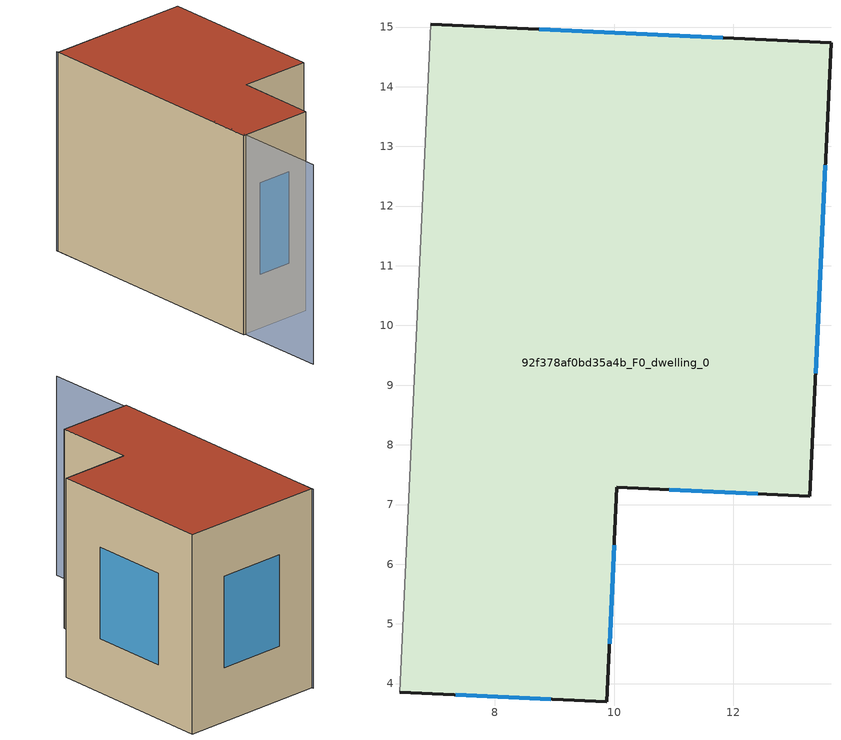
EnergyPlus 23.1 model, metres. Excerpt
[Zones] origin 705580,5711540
92f378af0bd35a4b_F0_dwelling_0
 floor ground (EU_floor_Construction): 13.63,14.74 13.28,7.14 10.05,7.29 9.88,3.7 6.4,3.86 6.93,15.05 z0
 wall outside (EU_wall_Construction): 6.4,3.86 9.88,3.7 10.05,7.29 13.28,7.14 13.63,14.74 6.93,15.05 z0:9
 wall adiabatic (EU_wall_Construction): 6.93,15.05 6.4,3.86 z0:9
 window (EU_Window_Construction): 7.34,3.81 8.94,3.74 / 11.82,14.82 8.74,14.96 / 13.38,9.2 13.54,12.68 / 10.92,7.25 12.41,7.18 / 9.92,4.67 10,6.32 z2.43:6.57
 roof outside (EU_roof_Construction): 13.28,7.14 13.63,14.74 6.93,15.05 6.4,3.86 9.88,3.7 10.05,7.29 z9
shading: 6.93,15.13 6.35,-0.2 z0:9
[Building]
EU S2 Campaign: North Axis=0; Terrain=City; Solar Distribution=FullExterior
[Site:Location]
London: Latitude=51.5; Longitude=-0.5; Time Zone=0; Elevation=25
[SizingPeriod:WeatherFileDays]
AnnualSizingPeriod: Begin Month=1; Begin Day of Month=1; End Month=12; End Day of Month=31; Day of Week for Start Day=Monday; Use Weather File Daylight Saving Period=No; Use Weather File Rain and Snow Indicators=No
[MATERIAL]
EU_InternalMass_Material: Roughness=MediumRough; Thickness=0.1; Conductivity=1; Density=1800; Specific Heat=900; Thermal Absorptance=0.9; Solar Absorptance=0.7; Visible Absorptance=0.7
[MATERIAL:NOMASS] Roughness=MediumRough; Thermal Absorptance=0.9; Solar Absorptance=0.7; Visible Absorptance=0.7
Name | Thermal Resistance
EU_wall_NoMass | 0.727863
EU_roof_NoMass | 0.773354
EU_floor_NoMass | 1.79329
[WINDOWMATERIAL:SIMPLEGLAZINGSYSTEM]
EU_Window_SimpleGlazing: UFactor=2.58614; Solar Heat Gain Coefficient=0.76; Visible Transmittance=0.76
[CONSTRUCTION]
EU_wall_Construction: EU_wall_NoMass
EU_roof_Construction: EU_roof_NoMass
EU_floor_Construction: EU_floor_NoMass
EU_InternalMass_Construction: EU_InternalMass_Material
EU_Window_Construction: EU_Window_SimpleGlazing
[ZONE]
92f378af0bd35a4b_F0_dwelling_0: Type=1; Multiplier=1; Ceiling Height=autocalculate; Volume=572.159; Floor Area=autocalculate; Part of Total Floor Area=Yes
[INTERNALMASS]
92f378af0bd35a4b_F0_dwelling_0_EU_InternalMass: Construction=EU_InternalMass_Construction; Zone or ZoneList=92f378af0bd35a4b_F0_dwelling_0; Surface Area=63.5728
[OTHEREQUIPMENT]
EU_Step8_InternalGain_92f378af0bd35a4b_F0_dwelling_0_f000: Fuel Type=Electricity; Zone or ZoneList or Space or SpaceList=92f378af0bd35a4b_F0_dwelling_0; Schedule=EU_Step8_GainSchedule_92f378af0bd35a4b_F0_dwelling_0_f000; Design Level Calculation Method=Watts/Area; Power per Zone Floor Area=1; Fraction Latent=0; Fraction Radiant=0; Fraction Lost=0; Carbon Dioxide Generation Rate=0; EndUse Subcategory=EU_Step8_InternalGains
[ZONEVENTILATION:DESIGNFLOWRATE]
EU_ConstantAir_92f378af0bd35a4b_F0_dwelling_0: Zone or ZoneList or Space or SpaceList=92f378af0bd35a4b_F0_dwelling_0; Schedule=EU_AlwaysOn; Design Flow Rate Calculation Method=AirChanges/Hour; Air Changes per Hour=0.484901; Ventilation Type=Natural; Fan Pressure Rise=0; Fan Total Efficiency=1; Constant Term Coefficient=1; Temperature Term Coefficient=0; Velocity Term Coefficient=0; Velocity Squared Term Coefficient=0; Minimum Indoor Temperature=-100; Maximum Indoor Temperature=100; Delta Temperature=-100; Minimum Outdoor Temperature=-100; Maximum Outdoor Temperature=100; Maximum Wind Speed=40
[HVACTEMPLATE:THERMOSTAT]
EU_HeatOnly_92f378af0bd35a4b_F0_dwelling_0: Constant Heating Setpoint=20; Constant Cooling Setpoint=50
[HVACTEMPLATE:ZONE:IDEALLOADSAIRSYSTEM]
92f378af0bd35a4b_F0_dwelling_0: Template Thermostat=EU_HeatOnly_92f378af0bd35a4b_F0_dwelling_0; System Availability Schedule=EU_AlwaysOn; Maximum Heating Supply Air Temperature=50; Minimum Cooling Supply Air Temperature=13; Maximum Heating Supply Air Humidity Ratio=0.0156; Minimum Cooling Supply Air Humidity Ratio=0.0077; Heating Limit=NoLimit; Cooling Limit=NoLimit; Heating Availability Schedule=EU_AlwaysOn; Cooling Availability Schedule=EU_CoolingOff; Dehumidification Control Type=ConstantSensibleHeatRatio; Cooling Sensible Heat Ratio=0.7; Dehumidification Setpoint=60; Humidification Control Type=None; Humidification Setpoint=30; Outdoor Air Method=None; Outdoor Air Flow Rate per Person=0.00944; Outdoor Air Flow Rate per Zone Floor Area=0; Outdoor Air Flow Rate per Zone=0; Demand Controlled Ventilation Type=None; Outdoor Air Economizer Type=NoEconomizer; Heat Recovery Type=None; Sensible Heat Recovery Effectiveness=0.7; Latent Heat Recovery Effectiveness=0.65
[SIZING:ZONE]
92f378af0bd35a4b_F0_dwelling_0: Zone Cooling Design Supply Air Temperature Input Method=SupplyAirTemperature; Zone Cooling Design Supply Air Temperature=13; Zone Heating Design Supply Air Temperature Input Method=SupplyAirTemperature; Zone Heating Design Supply Air Temperature=50; Zone Cooling Design Supply Air Humidity Ratio=0.008; Zone Heating Design Supply Air Humidity Ratio=0.008; Cooling Design Air Flow Method=DesignDay; Cooling Design Air Flow Rate=0; Cooling Minimum Air Flow per Zone Floor Area=0.000762; Cooling Minimum Air Flow=0; Cooling Minimum Air Flow Fraction=0.2; Heating Design Air Flow Method=DesignDay; Heating Design Air Flow Rate=0; Heating Maximum Air Flow per Zone Floor Area=0.002032; Heating Maximum Air Flow=0.141576; Heating Maximum Air Flow Fraction=0.3; Account for Dedicated Outdoor Air System=No; Dedicated Outdoor Air System Control Strategy=NeutralSupplyAir; Dedicated Outdoor Air Low Setpoint Temperature for Design=autosize; Dedicated Outdoor Air High Setpoint Temperature for Design=autosize; Zone Load Sizing Method=Sensible Load Only No Latent Load; Zone Latent Cooling Design Supply Air Humidity Ratio Input Method=HumidityRatioDifference; Zone Cooling Design Supply Air Humidity Ratio Difference=0.005; Zone Latent Heating Design Supply Air Humidity Ratio Input Method=HumidityRatioDifference; Zone Humidification Design Supply Air Humidity Ratio Difference=0.005
[SCHEDULE:CONSTANT]
Name | Hourly Value
EU_AlwaysOn | 1
EU_CoolingOff | 0
[SCHEDULE:FILE]
EU_Step8_GainSchedule_92f378af0bd35a4b_F0_dwelling_0_f000: File=../../schedules/92f378af0bd35a4b/92f378af0bd35a4b_F0_dwelling_0_f000_gain.csv; Column Number=1; Rows to Skip at Top=0; Number of Hours of Data=8760; Column Separator=Comma; Interpolate to Timestep=No; Minutes per Item=60; Adjust Schedule for Daylight Savings=Yes
